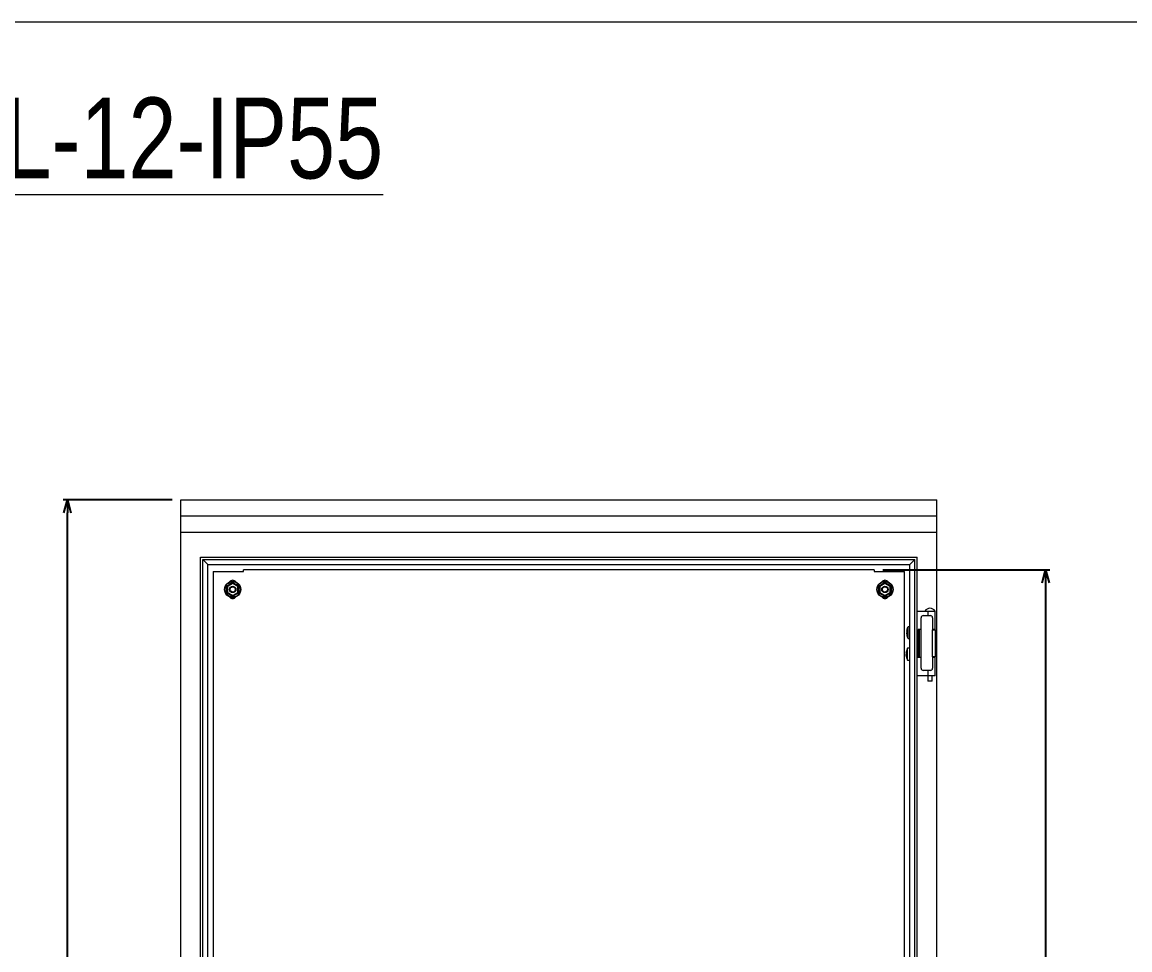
# Model space of a CAD drawing. Header units: millimetres. Extents: x 2233 to 6509, y 1142 to 4179.
# Drawn here: x 4348 to 5374, y 3260 to 4119 of the extents above; entities that cross this region are included whole.
import ezdxf

# ---------------------------------------------------------------- set-up
doc = ezdxf.new("R2010")
doc.units = ezdxf.units.MM
doc.layers.add('BUSBAR', color=3, linetype='Continuous')
doc.layers.add('FRAME070', color=5, linetype='Continuous')
doc.styles.add('TAMCO', font='cordia.shx', dxfattribs={"width": 0.8, "height": 25})
doc.dimstyles.new('TAMCO', dxfattribs={"dimtxt": 25, "dimasz": 12, "dimexe": 4, "dimexo": 8, "dimgap": 7, "dimtad": 2, "dimdec": 1, "dimdsep": 46, "dimtxsty": 'TAMCO', "dimblk": 'OPEN30', "dimcen": 2.5, "dimclrd": 4, "dimclre": 4, "dimclrt": 3, "dimadec": 0, "dimazin": 0, "dimtfac": 1, "dimtdec": 1, "dimtmove": 0, "dimatfit": 3, "dimldrblk": 'OPEN30', "dimfxl": 0, "dimarcsym": 0})

# ---------------------------------------------------------------- blocks, each defined once
blk = doc.blocks.new('_Open30')
at = {"color": 0, "linetype": 'ByBlock', "lineweight": -2}
for p, q in [((-1, 0.268), (0, 0)), ((0, 0), (-1, -0.268)), ((0, 0), (-1, 0))]:
    blk.add_line(p, q, dxfattribs=at)
blk = doc.blocks.new('*D40')
at = {"color": 4, "linetype": 'ByBlock', "lineweight": -2}
for p, q in [((5145, 3612.1), (5299.7, 3612.1)), ((5295.7, 3600.1), (5295.7, 2619.1)), ((5145, 2607.1), (5299.7, 2607.1))]:
    blk.add_line(p, q, dxfattribs=at)
at = {"layer": 'DEFPOINTS', "color": 0, "linetype": 'ByBlock'}
for p in [(5137, 3612.1), (5137, 2607.1), (5295.7, 2607.1)]:
    blk.add_point(p, dxfattribs=at)
at = {"color": 4, "linetype": 'ByBlock', "lineweight": -2, "xscale": 12, "yscale": 12, "zscale": 12}
for p, rotation in [((5295.7, 3612.1), 90), ((5295.7, 2607.1), 270)]:
    blk.add_blockref('_Open30', p, dxfattribs=dict(at, rotation=rotation))
at = {"color": 3, "linetype": 'ByBlock', "lineweight": 9, "insert": (5315.2, 3109.6), "char_height": 25, "attachment_point": 5, "rotation": 90, "style": 'TAMCO'}
blk.add_mtext('1005', dxfattribs=at)
blk = doc.blocks.new('*D54')
at = {"layer": 'BUSBAR', "color": 4, "lineweight": -2}
for p, q in [((4487, 3677.1), (4385.9, 3677.1)), ((4389.9, 2589.1), (4389.9, 3665.1)), ((4487, 2577.1), (4385.9, 2577.1))]:
    blk.add_line(p, q, dxfattribs=at)
at = {"layer": 'DEFPOINTS', "color": 0}
for p in [(4389.9, 3677.1), (4495, 3677.1), (4495, 2577.1)]:
    blk.add_point(p, dxfattribs=at)
at = {"layer": 'BUSBAR', "color": 4, "lineweight": -2, "xscale": 12, "yscale": 12, "zscale": 12}
for p, rotation in [((4389.9, 3677.1), 90), ((4389.9, 2577.1), 270)]:
    blk.add_blockref('_Open30', p, dxfattribs=dict(at, rotation=rotation))
at = {"layer": 'BUSBAR', "color": 3, "lineweight": 9, "insert": (4370.4, 3127.1), "char_height": 25, "attachment_point": 5, "rotation": 90, "style": 'TAMCO'}
blk.add_mtext('1100', dxfattribs=at)

msp = doc.modelspace()

# ---------------------------------------------------------------- linework, layer by layer
at = {"color": 7, "linetype": 'Continuous', "lineweight": 9}
for p, q in [((4494.97, 3677.07), (5194.97, 3677.07)), ((4494.97, 2577.07), (4494.97, 3677.07)), ((5194.97, 2577.07), (5194.97, 3677.07)), ((4494.97, 3662.05), (5194.97, 3662.05)), ((4494.97, 3647.05), (5194.97, 3647.05)), ((4513.09, 3623.95), (5176.84, 3623.95)), ((4513.09, 2595.2), (4513.09, 3623.95)), ((4515.21, 2597.32), (4515.21, 3621.83)), ((4519.97, 3617.07), (4515.21, 3621.83)), ((4515.21, 3621.83), (5174.72, 3621.83)), ((5174.72, 3621.83), (5169.97, 3617.07)), ((5174.72, 2597.32), (5174.72, 3621.83)), ((5176.84, 2595.2), (5176.84, 3623.95)), ((4519.97, 2602.07), (4519.97, 3617.07)), ((4519.97, 3617.07), (5169.97, 3617.07)), ((4524.97, 3610.57), (4524.97, 2608.57)), ((4524.97, 3610.57), (4552.97, 3610.57)), ((4552.97, 3610.57), (4552.97, 3612.07)), ((5136.97, 3612.07), (4552.97, 3612.07)), ((5136.97, 3612.07), (5136.97, 3610.57)), ((5136.97, 3610.57), (5164.97, 3610.57)), ((5164.97, 2608.57), (5164.97, 3610.57)), ((5169.97, 2602.07), (5169.97, 3617.07)), ((4537.97, 3596.96), (4542.97, 3599.85)), ((4538.22, 3596.82), (4537.97, 3596.96)), ((4537.97, 3591.19), (4537.97, 3596.96)), ((4538.22, 3591.33), (4537.97, 3591.19)), ((4542.97, 3588.3), (4537.97, 3591.19)), ((4542.97, 3599.56), (4538.22, 3596.82)), ((4538.22, 3596.82), (4538.22, 3591.33)), ((4538.22, 3591.33), (4542.97, 3588.59)), ((4542.97, 3599.56), (4542.97, 3599.85)), ((4542.97, 3599.85), (4547.97, 3596.96)), ((4547.72, 3596.82), (4542.97, 3599.56)), ((4542.97, 3588.59), (4547.72, 3591.33)), ((4547.97, 3591.19), (4542.97, 3588.3)), ((4547.97, 3596.96), (4547.72, 3596.82)), ((4547.72, 3591.33), (4547.72, 3596.82)), ((4547.97, 3591.19), (4547.72, 3591.33)), ((4547.97, 3596.96), (4547.97, 3591.19)), ((5141.97, 3596.96), (5146.97, 3599.85)), ((5142.22, 3596.82), (5141.97, 3596.96)), ((5141.97, 3591.19), (5141.97, 3596.96)), ((5142.22, 3591.33), (5141.97, 3591.19)), ((5146.97, 3588.3), (5141.97, 3591.19)), ((5146.97, 3599.56), (5142.22, 3596.82)), ((5142.22, 3596.82), (5142.22, 3591.33)), ((5142.22, 3591.33), (5146.97, 3588.59)), ((5146.97, 3599.56), (5146.97, 3599.85)), ((5146.97, 3599.85), (5151.97, 3596.96)), ((5151.72, 3596.82), (5146.97, 3599.56)), ((5146.97, 3588.59), (5151.72, 3591.33)), ((5151.97, 3591.19), (5146.97, 3588.3)), ((5151.97, 3596.96), (5151.72, 3596.82)), ((5151.72, 3591.33), (5151.72, 3596.82)), ((5151.97, 3591.19), (5151.72, 3591.33)), ((5151.97, 3596.96), (5151.97, 3591.19)), ((4542.97, 3588.3), (4542.97, 3588.59)), ((5146.97, 3588.3), (5146.97, 3588.59)), ((5176.84, 3574.07), (5186.88, 3574.07)), ((5182.39, 3569.77), (5188.99, 3569.77)), ((5186.88, 3574.07), (5193.59, 3574.07)), ((5186.88, 3569.77), (5186.88, 3574.07)), ((5168.34, 3548.57), (5168.34, 3559.57)), ((5180.39, 3521.07), (5180.39, 3567.77)), ((5190.99, 3567.77), (5190.99, 3556.57)), ((5167.07, 3555.27), (5167.07, 3555.65)), ((5167.1, 3555.27), (5167.07, 3555.11)), ((5167.07, 3555.11), (5167.07, 3554.19)), ((5167.07, 3553.04), (5167.07, 3553.96)), ((5167.07, 3552.88), (5167.07, 3552.5)), ((5180.39, 3556.87), (5177.86, 3556.87)), ((5177.86, 3556.87), (5177.86, 3531.27)), ((5178.54, 3556.87), (5178.54, 3531.27)), ((5193.59, 3556.87), (5190.99, 3556.87)), ((5190.99, 3556.57), (5193.49, 3556.57)), ((5190.99, 3531.57), (5190.99, 3556.57)), ((5193.49, 3556.57), (5193.49, 3531.57)), ((5167.84, 3528.57), (5167.84, 3539.57)), ((5166.57, 3535.27), (5166.57, 3535.65)), ((5166.6, 3535.27), (5166.57, 3535.11)), ((5166.57, 3535.11), (5166.57, 3534.19)), ((5166.57, 3533.04), (5166.57, 3533.96)), ((5166.57, 3532.88), (5166.57, 3532.5)), ((5177.36, 3531.27), (5179.89, 3531.27)), ((5193.49, 3531.57), (5190.99, 3531.57)), ((5190.99, 3531.57), (5190.99, 3521.07)), ((5190.99, 3531.27), (5193.59, 3531.27)), ((5188.99, 3519.07), (5182.39, 3519.07)), ((5186.88, 3514.07), (5186.88, 3519.07)), ((5186.88, 3514.07), (5176.84, 3514.07)), ((5188.59, 3509.07), (5186.59, 3509.07)), ((5193.59, 3514.07), (5186.88, 3514.07)), ((5190.59, 3509.07), (5188.59, 3509.07))]:
    msp.add_line(p, q, dxfattribs=at)
at = {"color": 7, "linetype": 'Continuous', "lineweight": 9, "flags": 128}
for points in [[(5167.07, 3554.19), (5167.11, 3554.09), (5167.11, 3554.07)], [(5166.57, 3534.19), (5166.61, 3534.09), (5166.61, 3534.07)]]:
    msp.add_lwpolyline(points, dxfattribs=at)
at = {"color": 7, "linetype": 'Continuous', "lineweight": 9}
for centre, radius in [((4542.97, 3594.07), 7.5), ((4542.97, 3594.07), 7.16), ((5146.97, 3594.07), 7.5), ((5146.97, 3594.07), 7.16), ((4542.97, 3594.07), 3), ((4542.97, 3594.07), 2.41), ((5146.97, 3594.07), 3), ((5146.97, 3594.07), 2.41)]:
    msp.add_circle(centre, radius, dxfattribs=at)
for centre, radius, start, end in [((4542.97, 3599.07), 3.5, 32.87835, 147.12165), ((5146.97, 3599.07), 3.5, 32.87835, 147.12165), ((4542.97, 3589.07), 3.5, 212.87835, 327.12165), ((5146.97, 3589.07), 3.5, 212.87835, 327.12165), ((5182.39, 3567.77), 2, 90, 180), ((5188.59, 3570.81), 5.76, 34.48292, 145.51708), ((5188.99, 3567.77), 2, 0, 90), ((5178.67, 3554.07), 11.7, 151.96016, 170.85574), ((5169.4, 3554.48), 2.46, 138.60607, 161.30165), ((5169.4, 3553.17), 2.46, 138.60636, 161.30136), ((5177.08, 3554.36), 10.1, 187.51083, 199.37013), ((5177.09, 3553.82), 10.1, 187.51083, 199.37004), ((5178.67, 3554.07), 11.7, 189.14426, 208.03984), ((5178.58, 3555.45), 11.04, 176.59344, 183.40656), ((5169.43, 3550.74), 1.89, 171.76528, 188.23472), ((5178.17, 3534.07), 11.7, 151.96016, 170.85574), ((5168.9, 3534.48), 2.46, 138.6056, 161.30212), ((5168.9, 3533.17), 2.46, 138.6056, 161.30212), ((5176.59, 3534.36), 10.1, 187.51096, 199.37001), ((5176.59, 3533.82), 10.1, 187.51089, 199.37007), ((5178.17, 3534.07), 11.7, 189.14426, 208.03984), ((5178.08, 3535.45), 11.04, 176.59344, 183.40656), ((5168.93, 3530.74), 1.89, 171.76502, 188.23498), ((5182.39, 3521.07), 2, 180, 270), ((5188.99, 3521.07), 2, 270, 0)]:
    msp.add_arc(centre, radius, start, end, dxfattribs=at)
for points, knots in [([(4537.26, 3597.37), (4537.84, 3597.68), (4539.08, 3598.36), (4541.01, 3599.47), (4542.31, 3600.26), (4542.97, 3600.66)], [0, 0, 0, 0, 0.3021309, 0.647328, 1, 1, 1, 1]), ([(4542.97, 3600.66), (4542.97, 3600.66), (4542.97, 3600.54), (4542.97, 3600.32), (4542.97, 3600.06), (4542.97, 3599.88), (4542.97, 3599.86), (4542.97, 3599.85)], [0, 0, 0, 0, 0.004705, 0.2711493, 0.5307686, 0.7649084, 1, 1, 1, 1]), ([(4542.97, 3600.66), (4543.53, 3600.32), (4544.74, 3599.59), (4546.66, 3598.47), (4547.99, 3597.74), (4548.67, 3597.37)], [0, 0, 0, 0, 0.3021309, 0.6473281, 1, 1, 1, 1]), ([(5141.26, 3597.37), (5141.84, 3597.68), (5143.08, 3598.36), (5145.01, 3599.47), (5146.31, 3600.26), (5146.97, 3600.66)], [0, 0, 0, 0, 0.3021312, 0.6473286, 1, 1, 1, 1]), ([(5146.97, 3600.66), (5146.97, 3600.66), (5146.97, 3600.54), (5146.97, 3600.32), (5146.97, 3600.06), (5146.97, 3599.88), (5146.97, 3599.86), (5146.97, 3599.85)], [0, 0, 0, 0, 0.004705, 0.2711493, 0.5307686, 0.7649084, 1, 1, 1, 1]), ([(5146.97, 3600.66), (5147.53, 3600.32), (5148.74, 3599.59), (5150.66, 3598.47), (5151.99, 3597.74), (5152.67, 3597.37)], [0, 0, 0, 0, 0.3021309, 0.6473281, 1, 1, 1, 1]), ([(4537.26, 3597.37), (4537.26, 3597.37), (4537.37, 3597.31), (4537.56, 3597.2), (4537.78, 3597.07), (4537.93, 3596.98), (4537.96, 3596.97), (4537.97, 3596.96)], [0, 0, 0, 0, 0.004709, 0.2711496, 0.5307728, 0.7649091, 1, 1, 1, 1]), ([(4537.26, 3590.78), (4537.28, 3591.44), (4537.31, 3592.85), (4537.31, 3595.07), (4537.28, 3596.6), (4537.26, 3597.37)], [0, 0, 0, 0, 0.3021312, 0.6473293, 1, 1, 1, 1]), ([(4537.26, 3590.78), (4537.26, 3590.78), (4537.37, 3590.84), (4537.56, 3590.95), (4537.78, 3591.08), (4537.93, 3591.17), (4537.96, 3591.18), (4537.97, 3591.19)], [0, 0, 0, 0, 0.004714, 0.2711543, 0.5307733, 0.7649094, 1, 1, 1, 1]), ([(4542.97, 3587.49), (4542.4, 3587.83), (4541.2, 3588.56), (4539.27, 3589.68), (4537.94, 3590.41), (4537.26, 3590.78)], [0, 0, 0, 0, 0.3021306, 0.6473284, 1, 1, 1, 1]), ([(4548.67, 3590.78), (4548.09, 3590.46), (4546.85, 3589.79), (4544.93, 3588.68), (4543.62, 3587.89), (4542.97, 3587.49)], [0, 0, 0, 0, 0.3021312, 0.6473286, 1, 1, 1, 1]), ([(4547.97, 3596.96), (4547.98, 3596.97), (4548, 3596.98), (4548.15, 3597.07), (4548.37, 3597.2), (4548.57, 3597.31), (4548.67, 3597.37), (4548.67, 3597.37)], [0, 0, 0, 0, 0.2350909, 0.4692272, 0.7288504, 0.995291, 1, 1, 1, 1]), ([(4547.97, 3591.19), (4547.98, 3591.18), (4548, 3591.17), (4548.15, 3591.08), (4548.37, 3590.95), (4548.57, 3590.84), (4548.67, 3590.78), (4548.67, 3590.78)], [0, 0, 0, 0, 0.2350906, 0.4692267, 0.7288457, 0.995286, 1, 1, 1, 1]), ([(4548.67, 3597.37), (4548.66, 3596.71), (4548.62, 3595.3), (4548.62, 3593.07), (4548.65, 3591.55), (4548.67, 3590.78)], [0, 0, 0, 0, 0.3021312, 0.6473271, 1, 1, 1, 1]), ([(5141.26, 3597.37), (5141.26, 3597.37), (5141.37, 3597.31), (5141.56, 3597.2), (5141.78, 3597.07), (5141.93, 3596.98), (5141.96, 3596.97), (5141.97, 3596.96)], [0, 0, 0, 0, 0.0047047, 0.27115, 0.5307738, 0.7649085, 1, 1, 1, 1]), ([(5141.26, 3590.78), (5141.28, 3591.44), (5141.31, 3592.85), (5141.31, 3595.07), (5141.28, 3596.6), (5141.26, 3597.37)], [0, 0, 0, 0, 0.3021312, 0.6473293, 1, 1, 1, 1]), ([(5141.26, 3590.78), (5141.26, 3590.78), (5141.37, 3590.84), (5141.56, 3590.95), (5141.78, 3591.08), (5141.93, 3591.17), (5141.96, 3591.18), (5141.97, 3591.19)], [0, 0, 0, 0, 0.0047097, 0.2711547, 0.5307744, 0.7649088, 1, 1, 1, 1]), ([(5146.97, 3587.49), (5146.4, 3587.83), (5145.2, 3588.56), (5143.27, 3589.68), (5141.94, 3590.41), (5141.26, 3590.78)], [0, 0, 0, 0, 0.3021309, 0.6473281, 1, 1, 1, 1]), ([(5152.67, 3590.78), (5152.09, 3590.46), (5150.85, 3589.79), (5148.93, 3588.68), (5147.62, 3587.89), (5146.97, 3587.49)], [0, 0, 0, 0, 0.3021302, 0.6473286, 1, 1, 1, 1]), ([(5151.97, 3596.96), (5151.98, 3596.97), (5152, 3596.98), (5152.15, 3597.07), (5152.37, 3597.2), (5152.57, 3597.31), (5152.67, 3597.37), (5152.67, 3597.37)], [0, 0, 0, 0, 0.2350915, 0.4692262, 0.72885, 0.9952953, 1, 1, 1, 1]), ([(5151.97, 3591.19), (5151.98, 3591.18), (5152, 3591.17), (5152.15, 3591.08), (5152.37, 3590.95), (5152.57, 3590.84), (5152.67, 3590.78), (5152.67, 3590.78)], [0, 0, 0, 0, 0.2350912, 0.4692256, 0.7288453, 0.9952903, 1, 1, 1, 1]), ([(5152.67, 3597.37), (5152.66, 3596.71), (5152.62, 3595.3), (5152.62, 3593.07), (5152.65, 3591.55), (5152.67, 3590.78)], [0, 0, 0, 0, 0.3021312, 0.6473271, 1, 1, 1, 1]), ([(4542.97, 3588.3), (4542.97, 3588.29), (4542.97, 3588.27), (4542.97, 3588.09), (4542.97, 3587.83), (4542.97, 3587.61), (4542.97, 3587.49), (4542.97, 3587.49)], [0, 0, 0, 0, 0.2350916, 0.4692314, 0.7288507, 0.995295, 1, 1, 1, 1]), ([(5146.97, 3588.3), (5146.97, 3588.29), (5146.97, 3588.27), (5146.97, 3588.09), (5146.97, 3587.83), (5146.97, 3587.61), (5146.97, 3587.49), (5146.97, 3587.49)], [0, 0, 0, 0, 0.2350916, 0.4692314, 0.7288507, 0.995295, 1, 1, 1, 1]), ([(5167.07, 3555.11), (5167.24, 3555.09), (5167.43, 3555.08), (5167.63, 3555.07), (5167.66, 3555.06)], [0, 0, 0, 0, 0.8400428, 1, 1, 1, 1]), ([(5166.57, 3535.11), (5166.74, 3535.09), (5166.93, 3535.08), (5167.13, 3535.07), (5167.16, 3535.06)], [0, 0, 0, 0, 0.8400419, 1, 1, 1, 1])]:
    msp.add_open_spline(points, degree=3, knots=knots, dxfattribs=at)
for points in [[(5193.59, 3556.87), (5193.59, 3574.07)], [(5169.97, 3559.57), (5168.34, 3559.57)], [(5167.07, 3555.27), (5167.56, 3555.25)], [(5169.47, 3539.57), (5167.84, 3539.57)], [(5168.34, 3548.57), (5169.97, 3548.57)], [(5166.57, 3535.27), (5167.06, 3535.25)], [(5167.84, 3528.57), (5169.47, 3528.57)], [(5193.59, 3514.07), (5193.59, 3531.27)], [(5186.59, 3514.07), (5186.59, 3509.07)], [(5190.59, 3509.07), (5190.59, 3514.07)]]:
    msp.add_open_spline(points, degree=1, dxfattribs=at)
at = {"layer": 'FRAME070', "lineweight": 9}
msp.add_line((6446.62, 4119.18), (2286.81, 4119.18), dxfattribs=at)
msp.add_line((6446.62, 4119.18), (2286.81, 4119.18), dxfattribs=at)

# ---------------------------------------------------------------- texts
at = {"layer": 'BUSBAR', "color": 4, "lineweight": 9, "insert": (4037.12, 4049.4), "char_height": 74.844, "attachment_point": 1, "style": 'TAMCO'}
msp.add_mtext('{\\LCES-STL-12-IP55}', dxfattribs=at)

# ---------------------------------------------------------------- dimensions: what is measured, and where the dimension line sits
at = {"color": 0, "linetype": 'ByBlock', "lineweight": 9}
dim = msp.add_linear_dim(base=(5295.74, 2607.07), p1=(5136.97, 3612.07), p2=(5136.97, 2607.07), angle=90, dimstyle='TAMCO', dxfattribs=at)
dim.commit()
dim.dimension.update_dxf_attribs({"geometry": '*D40', "text_midpoint": (5315.24, 3109.57)})
at = {"layer": 'BUSBAR', "color": 2, "lineweight": 9}
dim = msp.add_linear_dim(base=(4389.93, 3677.07), p1=(4494.97, 2577.07), p2=(4494.97, 3677.07), angle=90, dimstyle='TAMCO', override={"dimarcsym": 1}, dxfattribs=at)
dim.commit()
dim.dimension.update_dxf_attribs({"geometry": '*D54', "text_midpoint": (4370.43, 3127.07)})

doc.saveas('drawing.dxf')
